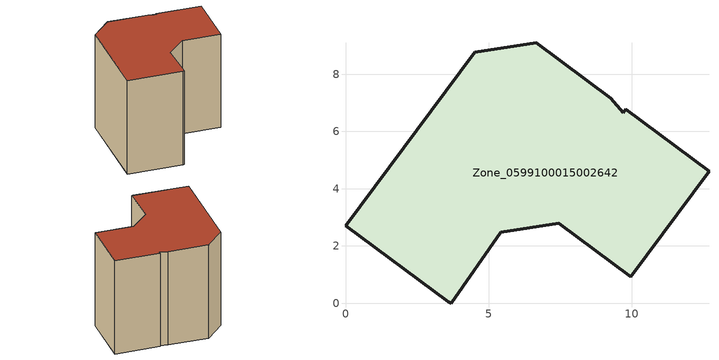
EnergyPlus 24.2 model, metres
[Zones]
Zone_0599100015002642
 floor ground (C_G): 3.7,0 3.58,0.04 0,2.71 4.51,8.76 6.66,9.09 9.26,7.16 9.7,6.66 9.78,6.77 12.69,4.6 9.96,0.92 7.45,2.78 5.43,2.48 z0.93
 wall outside (C_F): 3.58,0.04 3.7,0 5.43,2.48 7.45,2.78 9.96,0.92 12.69,4.6 9.78,6.77 9.7,6.66 9.26,7.16 6.66,9.09 4.51,8.76 0,2.71 3.58,0.04 z0.93:9.04
 roof outside (C_R): 12.69,4.6 9.78,6.77 9.7,6.66 9.26,7.16 6.66,9.09 4.51,8.76 0,2.71 3.58,0.04 3.7,0 5.43,2.48 7.45,2.78 9.96,0.92 z9.04
[BUILDING]
Pand.0599100015002642: North Axis=0; Terrain=City; Loads Convergence Tolerance Value=0.04; Temperature Convergence Tolerance Value=0.4; Solar Distribution=FullExterior; Maximum Number of Warmup Days=25; Minimum Number of Warmup Days=1
[Site:Location]
Rotterdam.The.Hague.AP_ZH_NLD Design_Conditions: Latitude=51.96; Longitude=4.45; Time Zone=1; Elevation=-4.5
[SITE:GROUNDTEMPERATURE:BUILDINGSURFACE]
18, 18, 18, 18, 18, 18, 18, 18, 18, 18, 18, 18
[MATERIAL] Thermal Absorptance=0.9; Solar Absorptance=0.7; Visible Absorptance=0.7
Name | Roughness | Thickness | Conductivity | Density | Specific Heat
G.TI.1975-1991 | MediumSmooth | 0.15 | 0.288461 | 540 | 1210
F.TI.1975-1991 | Rough | 0.3 | 0.230769 | 1920 | 840
R.TI.1975-1991 | MediumRough | 0.2 | 0.153846 | 1500 | 1000
[CONSTRUCTION]
C_G: G.TI.1975-1991
C_F: F.TI.1975-1991
C_R: R.TI.1975-1991
[ZONE]
Zone_0599100015002642: Type=1; Multiplier=1; Ceiling Height=Autocalculate; Volume=Autocalculate; Floor Area=autocalculate; Part of Total Floor Area=Yes
[ZONEINFILTRATION:DESIGNFLOWRATE]
Infil_Zone_0599100015002642: Zone or ZoneList or Space or SpaceList=Zone_0599100015002642; Schedule=AlwaysOn; Design Flow Rate Calculation Method=Flow/Area; Flow Rate per Floor Area=0.003; Constant Term Coefficient=1; Temperature Term Coefficient=0; Velocity Term Coefficient=0; Velocity Squared Term Coefficient=0
[HVACTEMPLATE:ZONE:IDEALLOADSAIRSYSTEM]
Zone_0599100015002642: Maximum Heating Supply Air Temperature=50; Minimum Cooling Supply Air Temperature=13; Maximum Heating Supply Air Humidity Ratio=0.0156; Minimum Cooling Supply Air Humidity Ratio=0.0077; Heating Limit=NoLimit; Cooling Limit=NoLimit; Dehumidification Control Type=ConstantSensibleHeatRatio; Cooling Sensible Heat Ratio=0.7; Dehumidification Setpoint=60; Humidification Control Type=None; Humidification Setpoint=30; Outdoor Air Method=None; Outdoor Air Flow Rate per Person=0.00944; Outdoor Air Flow Rate per Zone Floor Area=0; Outdoor Air Flow Rate per Zone=0; Demand Controlled Ventilation Type=None; Outdoor Air Economizer Type=NoEconomizer; Heat Recovery Type=None; Sensible Heat Recovery Effectiveness=0.7; Latent Heat Recovery Effectiveness=0.65
[ZONECONTROL:THERMOSTAT]
ThermostatControl_Zone_0599100015002642: Zone or ZoneList=Zone_0599100015002642; Control Type Schedule=DualSetpointControlType; Control 1=Thermostat_Zone_0599100015002642; Temperature Difference Between Cutout And Setpoint=0
[THERMOSTATSETPOINT:DUALSETPOINT]
Thermostat_Zone_0599100015002642: Heating Setpoint Temperature Schedule=HeatingSetpoint_Zone_0599100015002642; Cooling Setpoint Temperature Schedule=CoolingSetpoint_Zone_0599100015002642
[SCHEDULE:COMPACT]
HeatingSetpoint_Zone_0599100015002642: Through: 12/31, For: AllDays, Until: 24:00, 21
CoolingSetpoint_Zone_0599100015002642: Through: 12/31, For: AllDays, Until: 24:00, 24
DualSetpointControlType: Through: 12/31, For: AllDays, Until: 24:00, 4
AlwaysOn: Through: 12/31, For: AllDays, Until: 24:00, 1
